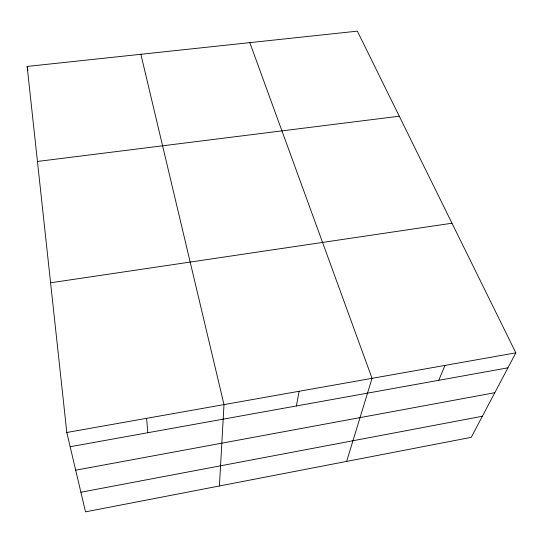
<?xml version="1.0" encoding="UTF-8"?>
<svg xmlns="http://www.w3.org/2000/svg" width="543" height="543" viewBox="0 0 543 543"><rect width="100%" height="100%" fill="white"/><g stroke="black" fill="none" stroke-linecap="round" stroke-linejoin="round"><path stroke-width="0.81" d="M219.413 485.978L224.001 404.596L140.875 54.286M296.39 405.96L299.118 391.272M346.638 461.401L372.05 378.335L249.814 42.646M438.737 380.304L445.009 365.398M515.85 352.835L471.249 437.332L85.502 511.852L66.809 432.479L27.15 66.436L357.362 31.148L515.85 352.835L66.809 432.479M80.887 492.243L482.374 416.257M75.694 470.19L494.802 392.704M70.169 446.726L507.929 367.835M50.594 282.788L451.986 223.221M37.447 161.461L399.268 116.209M27.15 66.436L27.903 70.542M146.603 418.327L147.805 432.737"/></g></svg>
